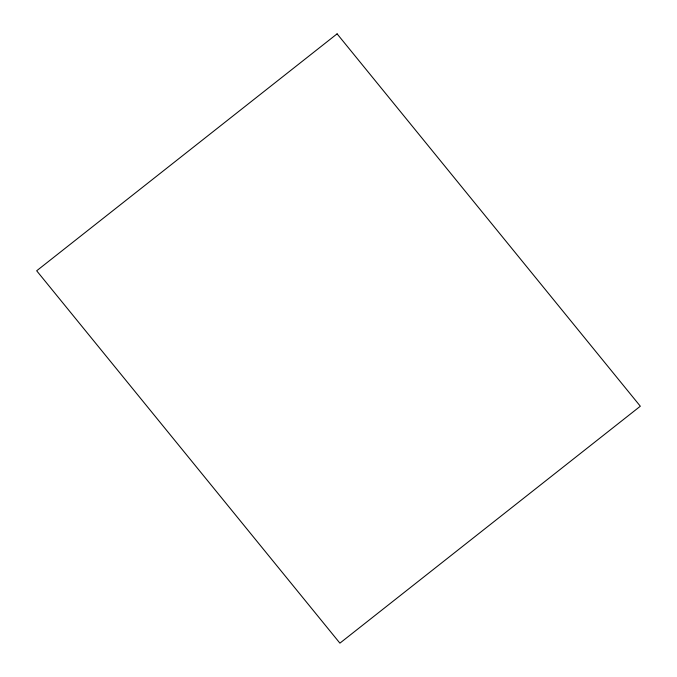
<?xml version="1.0" encoding="UTF-8"?>
<svg xmlns="http://www.w3.org/2000/svg" width="677" height="677" viewBox="0 0 677 677"><rect width="100%" height="100%" fill="white"/><g stroke="black" fill="none" stroke-linecap="round" stroke-linejoin="round"><path stroke-width="1.02" d="M337.095 33.85L36.676 270.783L339.905 643.15L640.324 406.217L337.095 33.85"/></g></svg>
